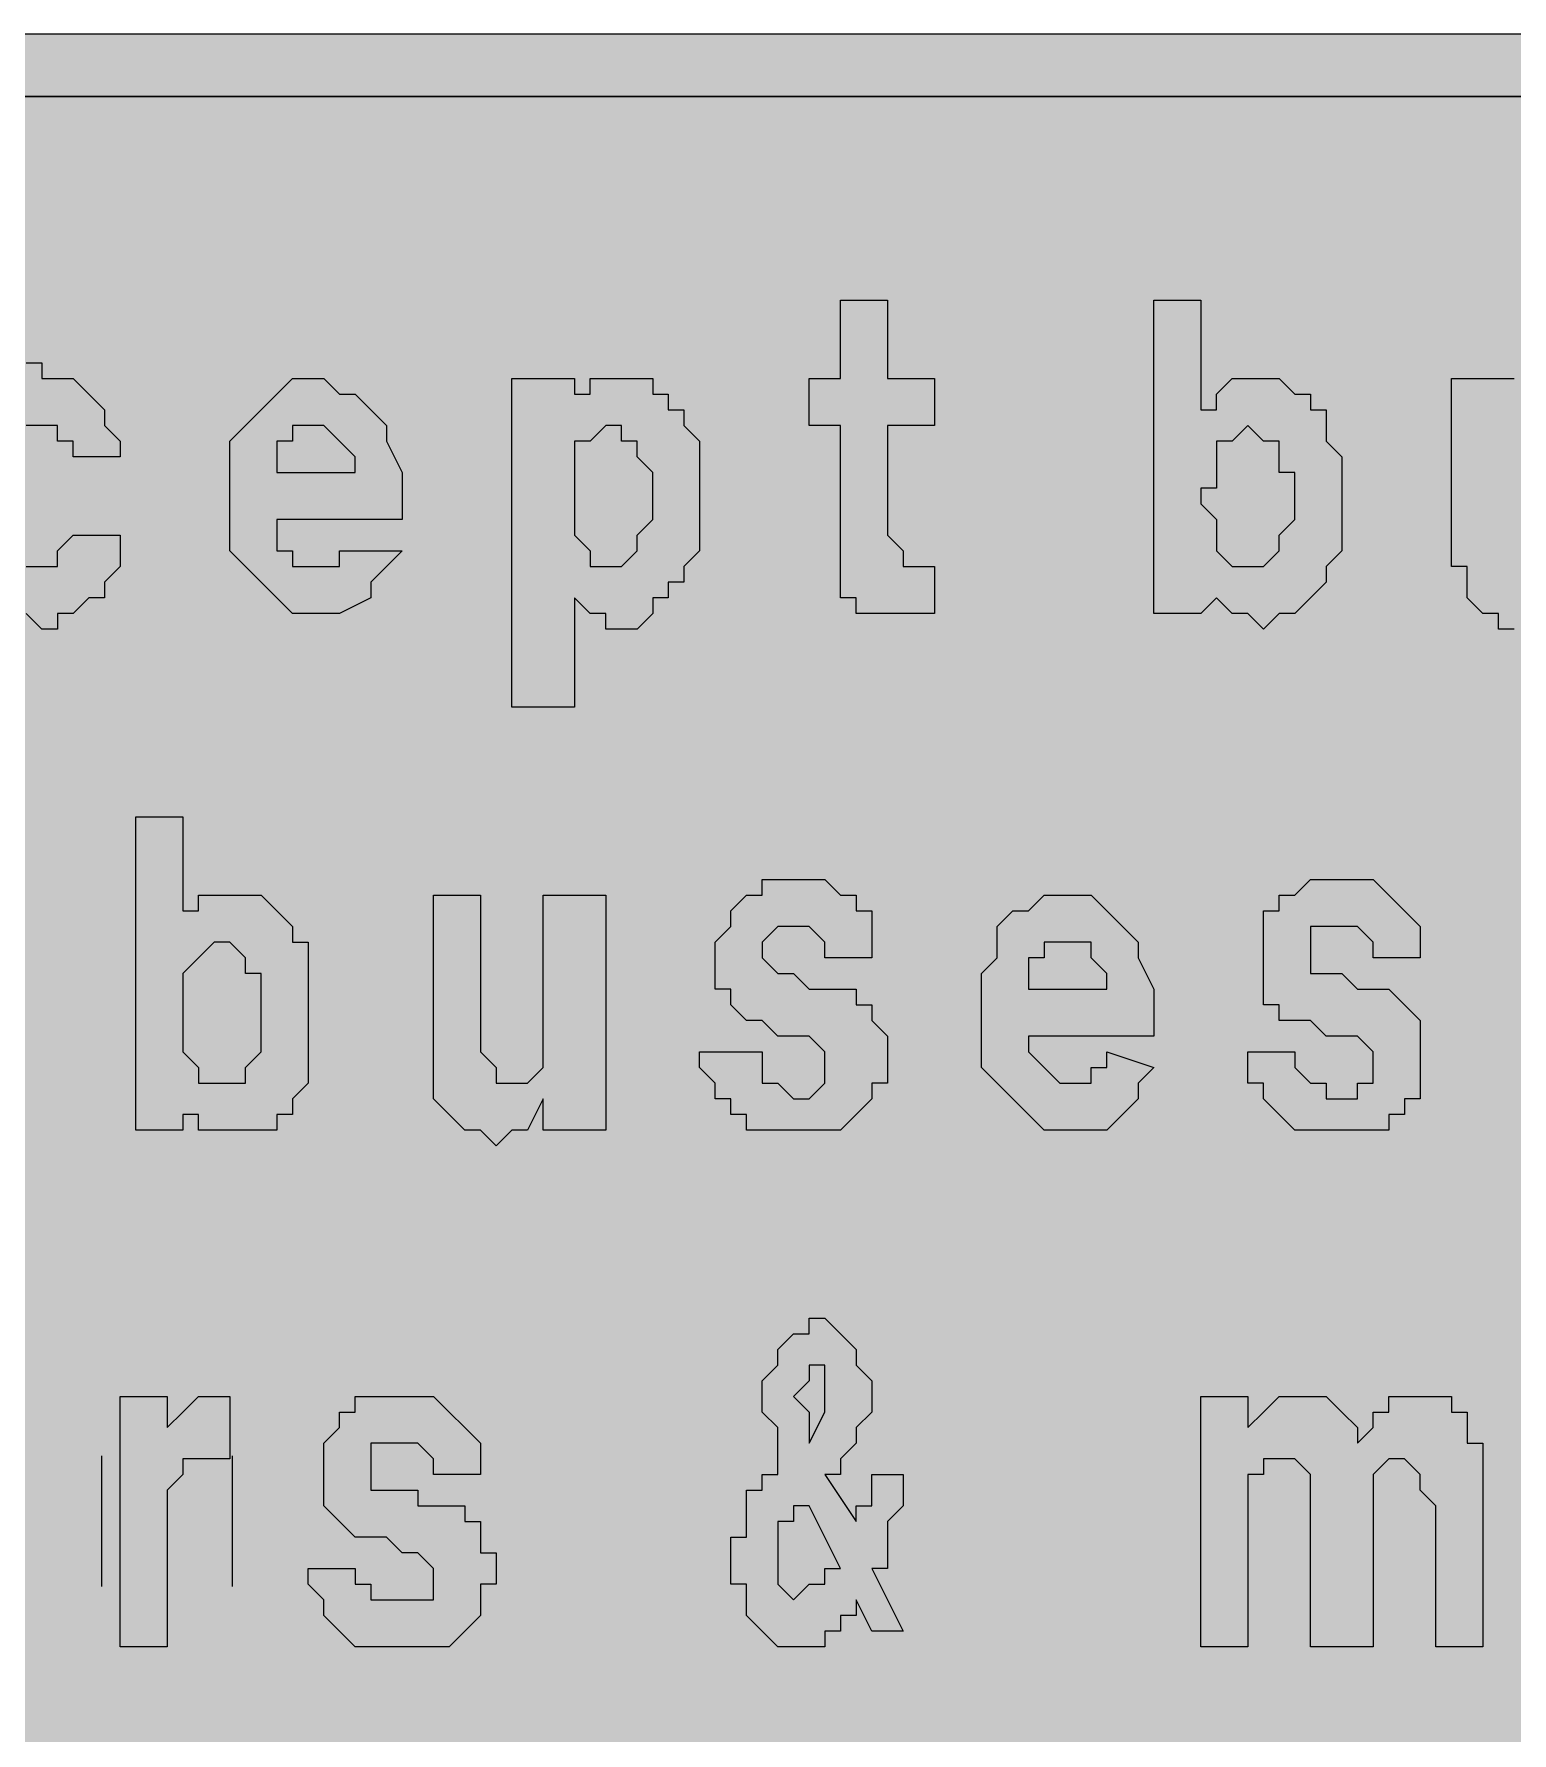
# Model space of a CAD drawing. Header units: metres. Extents: x 7 to 558, y 6 to 266.
# Drawn here: x 212.7 to 326, y 136 to 266.2 of the extents above; entities that cross this region are included whole.
import ezdxf

# ---------------------------------------------------------------- set-up
doc = ezdxf.new("R2010")
doc.units = ezdxf.units.M
for name, color, linetype, true_color in [('FILL_BLACK_000000', 7, 'Continuous', 0x000000), ('FILL_WHITE_FFFFFF', 7, 'Continuous', 0xffffff), ('STROKE_BLACK_000000', 7, 'Continuous', 0x000000)]:
    doc.layers.add(name, color=color, linetype=linetype, true_color=true_color)

msp = doc.modelspace()

# ---------------------------------------------------------------- hatches: boundary and pattern name
at = {"layer": 'FILL_BLACK_000000', "true_color": 0x000000}
h = msp.add_hatch(color=7, dxfattribs=at)
h.dxf.hatch_style = 1
h.paths.add_polyline_path([(14.73, 5.91), (13.83, 6.27), (12.93, 6.96), (12.05, 7.15), (11.28, 7.56), (10.53, 8.16), (8.96, 9.96), (7.83, 11.76), (7.44, 12.66), (7.16, 13.56), (6.99, 14.46), (6.93, 15.36), (6.93, 256.56), (6.99, 257.46), (7.16, 258.34), (7.44, 259.2), (7.83, 260.01), (8.34, 260.77), (8.96, 261.45), (9.69, 262.06), (10.53, 262.56), (11.03, 263.4), (11.64, 264.14), (12.32, 264.75), (13.08, 265.26), (13.89, 265.65), (14.75, 265.93), (15.63, 266.1), (16.53, 266.16), (549.33, 266.16), (550.23, 265.97), (551.13, 265.56), (552.03, 265.15), (552.93, 264.96), (553.81, 264.75), (554.58, 264.21), (555.12, 263.44), (555.33, 262.56), (556.12, 262.06), (556.72, 261.45), (557.14, 260.77), (557.43, 260.01), (557.69, 258.34), (557.73, 256.56), (557.73, 15.36), (557.73, 11.76), (557.52, 10.86), (556.98, 9.96), (555.33, 8.16), (554.58, 7.56), (553.81, 7.15), (552.93, 6.96), (552.03, 6.27), (551.13, 5.91), (550.23, 5.78), (549.33, 5.76), (16.53, 5.76), (15.63, 5.78), (14.73, 5.91)])
h.paths.add_polyline_path([(550.23, 10.58), (551.13, 10.71), (552.03, 11.07), (552.93, 11.76), (553.33, 11.81), (553.62, 11.97), (553.98, 12.51), (554.11, 13.28), (554.13, 14.16), (554.13, 256.56), (554.11, 257.46), (553.98, 258.36), (553.62, 259.26), (552.93, 260.16), (552.03, 260.85), (551.13, 261.21), (550.23, 261.34), (549.33, 261.36), (16.53, 261.36), (15.63, 261.34), (14.73, 261.21), (13.83, 260.85), (12.93, 260.16), (11.73, 258.96), (11.73, 256.56), (11.73, 14.16), (11.84, 13.32), (12.14, 12.59), (12.62, 11.97), (13.23, 11.46), (13.96, 11.07), (14.77, 10.79), (15.63, 10.62), (16.53, 10.56), (549.33, 10.56), (550.23, 10.58)], flags=16)
h = msp.add_hatch(color=7, dxfattribs=at)
h.dxf.hatch_style = 1
h.paths.add_polyline_path([(278.13, 245.76), (278.13, 239.76), (281.73, 239.76), (281.73, 236.16), (278.13, 236.16), (278.13, 227.76), (279.33, 226.56), (279.33, 225.36), (280.53, 225.36), (281.73, 225.36), (281.73, 221.76), (279.33, 221.76), (278.13, 221.76), (276.93, 221.76), (275.73, 221.76), (275.73, 222.96), (274.53, 222.96), (274.53, 224.16), (274.53, 225.36), (274.53, 236.16), (272.13, 236.16), (272.13, 239.76), (274.53, 239.76), (274.53, 245.76), (278.13, 245.76)])
h = msp.add_hatch(color=7, dxfattribs=at)
h.dxf.hatch_style = 1
h.paths.add_polyline_path([(302.13, 237.36), (303.33, 237.36), (303.33, 238.56), (304.53, 239.76), (305.73, 239.76), (306.93, 239.76), (308.13, 239.76), (309.33, 238.56), (310.53, 238.56), (310.53, 237.36), (311.73, 237.36), (311.73, 236.16), (311.73, 234.96), (312.93, 233.76), (312.93, 232.56), (312.93, 231.36), (312.93, 230.16), (312.93, 228.96), (312.93, 227.76), (312.93, 226.56), (311.73, 225.36), (311.73, 224.16), (310.53, 222.96), (309.33, 221.76), (308.13, 221.76), (306.93, 220.56), (305.73, 221.76), (304.53, 221.76), (303.33, 222.96), (302.13, 221.76), (298.53, 221.76), (298.53, 245.76), (302.13, 245.76), (302.13, 237.36)])
h.paths.add_polyline_path([(303.33, 234.96), (303.33, 233.76), (303.33, 232.56), (303.33, 231.36), (302.13, 231.36), (302.13, 230.16), (303.33, 228.96), (303.33, 227.76), (303.33, 226.56), (304.53, 225.36), (305.73, 225.36), (306.93, 225.36), (308.13, 226.56), (308.13, 227.76), (309.33, 228.96), (309.33, 230.16), (309.33, 232.56), (308.13, 232.56), (308.13, 233.76), (308.13, 234.96), (306.93, 234.96), (305.73, 236.16), (304.53, 234.96), (303.33, 234.96)], flags=16)
h = msp.add_hatch(color=7, dxfattribs=at)
h.dxf.hatch_style = 1
h.paths.add_polyline_path([(219.33, 226.56), (219.33, 225.36), (218.13, 224.16), (218.13, 222.96), (216.93, 222.96), (215.73, 221.76), (214.53, 221.76), (214.53, 220.56), (213.33, 220.56), (212.13, 221.76), (210.93, 221.76), (209.73, 221.76), (208.53, 222.96), (207.33, 224.16), (207.33, 225.36), (206.13, 226.56), (206.13, 227.76), (206.13, 228.96), (206.13, 231.36), (206.13, 232.56), (206.13, 233.76), (206.13, 234.96), (207.33, 236.16), (207.33, 237.36), (208.53, 237.36), (208.53, 238.56), (209.73, 239.76), (210.93, 239.76), (212.13, 239.76), (212.13, 240.96), (213.33, 240.96), (213.33, 239.76), (214.53, 239.76), (215.73, 239.76), (216.93, 238.56), (218.13, 237.36), (218.13, 236.16), (219.33, 234.96), (219.33, 233.76), (215.73, 233.76), (215.73, 234.96), (214.53, 234.96), (214.53, 236.16), (213.33, 236.16), (212.13, 236.16), (210.93, 234.96), (209.73, 233.76), (209.73, 232.56), (209.73, 231.36), (209.73, 230.16), (209.73, 228.96), (209.73, 227.76), (209.73, 226.56), (210.93, 226.56), (210.93, 225.36), (212.13, 225.36), (213.33, 225.36), (214.53, 225.36), (214.53, 226.56), (215.73, 227.76), (219.33, 227.76), (219.33, 226.56)])
h = msp.add_hatch(color=7, dxfattribs=at)
h.dxf.hatch_style = 1
h.paths.add_polyline_path([(238.53, 224.16), (238.53, 222.96), (236.13, 221.76), (234.93, 221.76), (233.73, 221.76), (232.53, 221.76), (231.33, 222.96), (230.13, 224.16), (228.93, 225.36), (227.73, 226.56), (227.73, 227.76), (227.73, 230.16), (227.73, 231.36), (227.73, 233.76), (227.73, 234.96), (228.93, 236.16), (230.13, 237.36), (231.33, 238.56), (232.53, 239.76), (234.93, 239.76), (236.13, 238.56), (237.33, 238.56), (238.53, 237.36), (239.73, 236.16), (239.73, 234.96), (240.93, 232.56), (240.93, 231.36), (240.93, 228.96), (231.33, 228.96), (231.33, 227.76), (231.33, 226.56), (232.53, 226.56), (232.53, 225.36), (233.73, 225.36), (234.93, 225.36), (236.13, 225.36), (236.13, 226.56), (237.33, 226.56), (240.93, 226.56), (239.73, 225.36), (238.53, 224.16)])
h.paths.add_polyline_path([(237.33, 233.76), (236.13, 234.96), (234.93, 236.16), (233.73, 236.16), (232.53, 236.16), (232.53, 234.96), (231.33, 234.96), (231.33, 233.76), (231.33, 232.56), (237.33, 232.56), (237.33, 233.76)], flags=16)
h = msp.add_hatch(color=7, dxfattribs=at)
h.dxf.hatch_style = 1
h.paths.add_polyline_path([(249.33, 239.76), (254.13, 239.76), (254.13, 238.56), (255.33, 238.56), (255.33, 239.76), (256.53, 239.76), (257.73, 239.76), (258.93, 239.76), (260.13, 239.76), (260.13, 238.56), (261.33, 238.56), (261.33, 237.36), (262.53, 237.36), (262.53, 236.16), (263.73, 234.96), (263.73, 233.76), (263.73, 232.56), (263.73, 231.36), (263.73, 230.16), (263.73, 228.96), (263.73, 227.76), (263.73, 226.56), (262.53, 225.36), (262.53, 224.16), (261.33, 224.16), (261.33, 222.96), (260.13, 222.96), (260.13, 221.76), (258.93, 220.56), (257.73, 220.56), (256.53, 220.56), (256.53, 221.76), (255.33, 221.76), (254.13, 222.96), (254.13, 214.56), (249.33, 214.56), (249.33, 239.76)])
h.paths.add_polyline_path([(258.93, 226.56), (258.93, 227.76), (260.13, 228.96), (260.13, 230.16), (260.13, 231.36), (260.13, 232.56), (258.93, 233.76), (258.93, 234.96), (257.73, 234.96), (257.73, 236.16), (256.53, 236.16), (255.33, 234.96), (254.13, 234.96), (254.13, 233.76), (254.13, 232.56), (254.13, 231.36), (254.13, 230.16), (254.13, 228.96), (254.13, 227.76), (255.33, 226.56), (255.33, 225.36), (256.53, 225.36), (257.73, 225.36), (258.93, 226.56)], flags=16)
h = msp.add_hatch(color=7, dxfattribs=at)
h.dxf.hatch_style = 1
h.paths.add_polyline_path([(326.13, 227.76), (326.13, 226.56), (327.33, 225.36), (328.53, 225.36), (329.73, 226.56), (329.73, 227.76), (330.93, 227.76), (330.93, 228.96), (330.93, 239.76), (334.53, 239.76), (334.53, 221.76), (330.93, 221.76), (330.93, 222.96), (329.73, 221.76), (328.53, 221.76), (328.53, 220.56), (327.33, 220.56), (326.13, 220.56), (324.93, 220.56), (324.93, 221.76), (323.73, 221.76), (322.53, 222.96), (322.53, 224.16), (322.53, 225.36), (321.33, 225.36), (321.33, 226.56), (321.33, 227.76), (321.33, 228.96), (321.33, 239.76), (326.13, 239.76), (326.13, 228.96), (326.13, 227.76)])
h = msp.add_hatch(color=7, dxfattribs=at)
h.dxf.hatch_style = 1
h.paths.add_polyline_path([(226.53, 200.16), (227.73, 200.16), (228.93, 200.16), (230.13, 200.16), (231.33, 198.96), (232.53, 197.76), (232.53, 196.56), (233.73, 196.56), (233.73, 195.36), (233.73, 194.16), (233.73, 192.96), (233.73, 191.76), (233.73, 190.56), (233.73, 189.36), (233.73, 188.16), (233.73, 186.96), (233.73, 185.76), (232.53, 184.56), (232.53, 183.36), (231.33, 183.36), (231.33, 182.16), (230.13, 182.16), (228.93, 182.16), (227.73, 182.16), (226.53, 182.16), (225.33, 182.16), (225.33, 183.36), (224.13, 183.36), (224.13, 182.16), (220.53, 182.16), (220.53, 206.16), (224.13, 206.16), (224.13, 198.96), (225.33, 198.96), (225.33, 200.16), (226.53, 200.16)])
h.paths.add_polyline_path([(224.13, 194.16), (224.13, 192.96), (224.13, 191.76), (224.13, 190.56), (224.13, 189.36), (224.13, 188.16), (225.33, 186.96), (225.33, 185.76), (226.53, 185.76), (227.73, 185.76), (228.93, 185.76), (228.93, 186.96), (230.13, 188.16), (230.13, 189.36), (230.13, 190.56), (230.13, 191.76), (230.13, 192.96), (230.13, 194.16), (228.93, 194.16), (228.93, 195.36), (227.73, 196.56), (226.53, 196.56), (225.33, 195.36), (224.13, 194.16)], flags=16)
h = msp.add_hatch(color=7, dxfattribs=at)
h.dxf.hatch_style = 1
h.paths.add_polyline_path([(268.53, 186.96), (268.53, 185.76), (269.73, 185.76), (270.93, 184.56), (272.13, 184.56), (273.33, 185.76), (273.33, 186.96), (273.33, 188.16), (272.13, 189.36), (270.93, 189.36), (269.73, 189.36), (268.53, 190.56), (267.33, 190.56), (266.13, 191.76), (266.13, 192.96), (264.93, 192.96), (264.93, 194.16), (264.93, 195.36), (264.93, 196.56), (266.13, 197.76), (266.13, 198.96), (267.33, 200.16), (268.53, 200.16), (268.53, 201.36), (269.73, 201.36), (270.93, 201.36), (272.13, 201.36), (273.33, 201.36), (274.53, 200.16), (275.73, 200.16), (275.73, 198.96), (276.93, 198.96), (276.93, 197.76), (276.93, 196.56), (276.93, 195.36), (273.33, 195.36), (273.33, 196.56), (272.13, 197.76), (270.93, 197.76), (269.73, 197.76), (268.53, 196.56), (268.53, 195.36), (269.73, 194.16), (270.93, 194.16), (272.13, 192.96), (273.33, 192.96), (274.53, 192.96), (275.73, 192.96), (275.73, 191.76), (276.93, 191.76), (276.93, 190.56), (278.13, 189.36), (278.13, 188.16), (278.13, 186.96), (278.13, 185.76), (276.93, 185.76), (276.93, 184.56), (275.73, 183.36), (274.53, 182.16), (273.33, 182.16), (272.13, 182.16), (270.93, 182.16), (269.73, 182.16), (268.53, 182.16), (267.33, 182.16), (267.33, 183.36), (266.13, 183.36), (266.13, 184.56), (264.93, 184.56), (264.93, 185.76), (263.73, 186.96), (263.73, 188.16), (268.53, 188.16), (268.53, 186.96)])
h = msp.add_hatch(color=7, dxfattribs=at)
h.dxf.hatch_style = 1
h.paths.add_polyline_path([(309.33, 186.96), (310.53, 185.76), (311.73, 185.76), (311.73, 184.56), (312.93, 184.56), (314.13, 184.56), (314.13, 185.76), (315.33, 185.76), (315.33, 186.96), (315.33, 188.16), (314.13, 189.36), (312.93, 189.36), (311.73, 189.36), (310.53, 190.56), (309.33, 190.56), (308.13, 190.56), (308.13, 191.76), (306.93, 191.76), (306.93, 192.96), (306.93, 194.16), (306.93, 195.36), (306.93, 196.56), (306.93, 197.76), (306.93, 198.96), (308.13, 198.96), (308.13, 200.16), (309.33, 200.16), (310.53, 201.36), (311.73, 201.36), (312.93, 201.36), (314.13, 201.36), (315.33, 201.36), (316.53, 200.16), (317.73, 198.96), (318.93, 197.76), (318.93, 196.56), (318.93, 195.36), (315.33, 195.36), (315.33, 196.56), (314.13, 197.76), (312.93, 197.76), (311.73, 197.76), (310.53, 197.76), (310.53, 196.56), (310.53, 195.36), (310.53, 194.16), (311.73, 194.16), (312.93, 194.16), (314.13, 192.96), (315.33, 192.96), (316.53, 192.96), (317.73, 191.76), (318.93, 190.56), (318.93, 189.36), (318.93, 188.16), (318.93, 186.96), (318.93, 185.76), (318.93, 184.56), (317.73, 184.56), (317.73, 183.36), (316.53, 183.36), (316.53, 182.16), (315.33, 182.16), (314.13, 182.16), (312.93, 182.16), (311.73, 182.16), (310.53, 182.16), (309.33, 182.16), (308.13, 183.36), (306.93, 184.56), (306.93, 185.76), (305.73, 185.76), (305.73, 186.96), (305.73, 188.16), (309.33, 188.16), (309.33, 186.96)])
h = msp.add_hatch(color=7, dxfattribs=at)
h.dxf.hatch_style = 1
h.paths.add_polyline_path([(246.93, 189.36), (246.93, 188.16), (248.13, 186.96), (248.13, 185.76), (249.33, 185.76), (250.53, 185.76), (251.73, 186.96), (251.73, 188.16), (251.73, 189.36), (251.73, 190.56), (251.73, 200.16), (256.53, 200.16), (256.53, 182.16), (251.73, 182.16), (251.73, 184.56), (250.53, 182.16), (249.33, 182.16), (248.13, 180.96), (246.93, 182.16), (245.73, 182.16), (244.53, 183.36), (243.33, 184.56), (243.33, 185.76), (243.33, 186.96), (243.33, 188.16), (243.33, 189.36), (243.33, 200.16), (246.93, 200.16), (246.93, 190.56), (246.93, 189.36)])
h = msp.add_hatch(color=7, dxfattribs=at)
h.dxf.hatch_style = 1
h.paths.add_polyline_path([(297.33, 184.56), (296.13, 183.36), (294.93, 182.16), (292.53, 182.16), (291.33, 182.16), (290.13, 182.16), (288.93, 183.36), (287.73, 184.56), (286.53, 185.76), (285.33, 186.96), (285.33, 189.36), (285.33, 190.56), (285.33, 191.76), (285.33, 194.16), (286.53, 195.36), (286.53, 197.76), (287.73, 198.96), (288.93, 198.96), (290.13, 200.16), (292.53, 200.16), (293.73, 200.16), (294.93, 198.96), (296.13, 197.76), (297.33, 196.56), (297.33, 195.36), (298.53, 192.96), (298.53, 191.76), (298.53, 189.36), (288.93, 189.36), (288.93, 188.16), (290.13, 186.96), (291.33, 185.76), (292.53, 185.76), (293.73, 185.76), (293.73, 186.96), (294.93, 186.96), (294.93, 188.16), (298.53, 186.96), (297.33, 185.76), (297.33, 184.56)])
h.paths.add_polyline_path([(294.93, 194.16), (293.73, 195.36), (293.73, 196.56), (292.53, 196.56), (291.33, 196.56), (290.13, 196.56), (290.13, 195.36), (288.93, 195.36), (288.93, 194.16), (288.93, 192.96), (294.93, 192.96), (294.93, 194.16)], flags=16)
h = msp.add_hatch(color=7, dxfattribs=at)
h.dxf.hatch_style = 1
h.paths.add_polyline_path([(275.73, 146.16), (275.73, 144.96), (274.53, 144.96), (274.53, 143.76), (273.33, 143.76), (273.33, 142.56), (272.13, 142.56), (270.93, 142.56), (269.73, 142.56), (268.53, 143.76), (267.33, 144.96), (267.33, 146.16), (267.33, 147.36), (266.13, 147.36), (266.13, 148.56), (266.13, 149.76), (266.13, 150.96), (267.33, 150.96), (267.33, 152.16), (267.33, 153.36), (267.33, 154.56), (268.53, 154.56), (268.53, 155.76), (269.73, 155.76), (269.73, 156.96), (269.73, 158.16), (269.73, 159.36), (268.53, 160.56), (268.53, 161.76), (268.53, 162.96), (269.73, 164.16), (269.73, 165.36), (270.93, 166.56), (272.13, 166.56), (272.13, 167.76), (273.33, 167.76), (274.53, 166.56), (275.73, 165.36), (275.73, 164.16), (276.93, 162.96), (276.93, 161.76), (276.93, 160.56), (275.73, 159.36), (275.73, 158.16), (274.53, 156.96), (274.53, 155.76), (273.33, 155.76), (275.73, 152.16), (275.73, 153.36), (276.93, 153.36), (276.93, 154.56), (276.93, 155.76), (279.33, 155.76), (279.33, 154.56), (279.33, 153.36), (278.13, 152.16), (278.13, 150.96), (278.13, 149.76), (278.13, 148.56), (276.93, 148.56), (279.33, 143.76), (276.93, 143.76), (275.73, 146.16)])
h.paths.add_polyline_path([(270.93, 152.16), (269.73, 152.16), (269.73, 150.96), (269.73, 149.76), (269.73, 148.56), (269.73, 147.36), (270.93, 146.16), (272.13, 147.36), (273.33, 147.36), (273.33, 148.56), (274.53, 148.56), (272.13, 153.36), (270.93, 153.36), (270.93, 152.16)], flags=16)
h.paths.add_polyline_path([(273.33, 160.56), (273.33, 161.76), (273.33, 162.96), (273.33, 164.16), (272.13, 164.16), (272.13, 162.96), (270.93, 161.76), (272.13, 160.56), (272.13, 158.16), (273.33, 160.56)], flags=16)
h = msp.add_hatch(color=7, dxfattribs=at)
h.dxf.hatch_style = 1
h.paths.add_polyline_path([(222.93, 142.56), (219.33, 142.56), (219.33, 161.76), (222.93, 161.76), (222.93, 159.36), (224.13, 160.56), (225.33, 161.76), (226.53, 161.76), (227.73, 161.76), (227.73, 156.96), (226.53, 156.96), (225.33, 156.96), (224.13, 156.96), (224.13, 155.76), (222.93, 154.56), (222.93, 153.36), (222.93, 152.16), (222.93, 142.56)])
h = msp.add_hatch(color=7, dxfattribs=at)
h.dxf.hatch_style = 1
h.paths.add_polyline_path([(237.33, 147.36), (238.53, 147.36), (238.53, 146.16), (239.73, 146.16), (240.93, 146.16), (242.13, 146.16), (243.33, 146.16), (243.33, 147.36), (243.33, 148.56), (242.13, 149.76), (240.93, 149.76), (239.73, 150.96), (238.53, 150.96), (237.33, 150.96), (236.13, 152.16), (234.93, 153.36), (234.93, 154.56), (234.93, 155.76), (234.93, 156.96), (234.93, 158.16), (236.13, 159.36), (236.13, 160.56), (237.33, 160.56), (237.33, 161.76), (238.53, 161.76), (239.73, 161.76), (240.93, 161.76), (242.13, 161.76), (243.33, 161.76), (244.53, 160.56), (245.73, 159.36), (246.93, 158.16), (246.93, 156.96), (246.93, 155.76), (243.33, 155.76), (243.33, 156.96), (242.13, 158.16), (240.93, 158.16), (239.73, 158.16), (238.53, 158.16), (238.53, 156.96), (238.53, 155.76), (238.53, 154.56), (239.73, 154.56), (240.93, 154.56), (242.13, 154.56), (242.13, 153.36), (243.33, 153.36), (244.53, 153.36), (245.73, 153.36), (245.73, 152.16), (246.93, 152.16), (246.93, 150.96), (246.93, 149.76), (248.13, 149.76), (248.13, 147.36), (246.93, 147.36), (246.93, 146.16), (246.93, 144.96), (245.73, 143.76), (244.53, 142.56), (243.33, 142.56), (242.13, 142.56), (240.93, 142.56), (239.73, 142.56), (238.53, 142.56), (237.33, 142.56), (236.13, 143.76), (234.93, 144.96), (234.93, 146.16), (233.73, 147.36), (233.73, 148.56), (237.33, 148.56), (237.33, 147.36)])
h = msp.add_hatch(color=7, dxfattribs=at)
h.dxf.hatch_style = 1
h.paths.add_polyline_path([(315.33, 142.56), (310.53, 142.56), (310.53, 153.36), (310.53, 154.56), (310.53, 155.76), (309.33, 156.96), (308.13, 156.96), (306.93, 156.96), (306.93, 155.76), (305.73, 155.76), (305.73, 154.56), (305.73, 153.36), (305.73, 142.56), (302.13, 142.56), (302.13, 161.76), (305.73, 161.76), (305.73, 159.36), (306.93, 160.56), (308.13, 161.76), (309.33, 161.76), (310.53, 161.76), (311.73, 161.76), (312.93, 160.56), (314.13, 159.36), (314.13, 158.16), (315.33, 159.36), (315.33, 160.56), (316.53, 160.56), (316.53, 161.76), (317.73, 161.76), (318.93, 161.76), (320.13, 161.76), (321.33, 161.76), (321.33, 160.56), (322.53, 160.56), (322.53, 159.36), (322.53, 158.16), (323.73, 158.16), (323.73, 156.96), (323.73, 155.76), (323.73, 154.56), (323.73, 153.36), (323.73, 142.56), (320.13, 142.56), (320.13, 153.36), (318.93, 154.56), (318.93, 155.76), (317.73, 156.96), (316.53, 156.96), (315.33, 155.76), (315.33, 154.56), (315.33, 153.36), (315.33, 142.56)])
at = {"layer": 'FILL_WHITE_FFFFFF', "true_color": 0xffffff}
h = msp.add_hatch(color=7, dxfattribs=at)
h.dxf.hatch_style = 1
h.paths.add_polyline_path([(16.53, 10.56), (15.63, 10.58), (14.73, 10.71), (13.83, 11.07), (12.93, 11.76), (12.53, 11.81), (12.24, 11.97), (11.88, 12.51), (11.75, 13.28), (11.73, 14.16), (11.73, 256.56), (11.73, 258.96), (12.93, 260.16), (13.53, 260.31), (13.94, 260.67), (14.08, 260.96), (14.13, 261.36), (16.53, 261.36), (549.33, 261.36), (550.23, 261.34), (551.13, 261.21), (552.03, 260.85), (552.93, 260.16), (553.08, 259.56), (553.44, 259.15), (553.73, 259.01), (554.13, 258.96), (554.13, 256.56), (554.13, 14.16), (554.02, 13.32), (553.72, 12.59), (553.24, 11.97), (552.63, 11.46), (551.9, 11.07), (551.09, 10.79), (550.23, 10.62), (549.33, 10.56), (16.53, 10.56)])

# ---------------------------------------------------------------- linework, layer by layer
at = {"layer": 'FILL_BLACK_000000', "lineweight": 0, "true_color": 0x000000}
for points in [[(16.53, 266.16), (549.33, 266.16)], [(16.53, 10.56), (549.33, 10.56), (550.23, 10.58), (551.13, 10.71), (552.03, 11.07), (552.93, 11.76), (553.33, 11.81), (553.62, 11.97), (553.98, 12.51), (554.11, 13.28), (554.13, 14.16), (554.13, 256.56), (554.11, 257.46), (553.98, 258.36), (553.62, 259.26), (552.93, 260.16), (552.03, 260.85), (551.13, 261.21), (550.23, 261.34), (549.33, 261.36), (16.53, 261.36)], [(212.13, 240.96), (213.33, 240.96), (213.33, 239.76), (214.53, 239.76), (215.73, 239.76), (216.93, 238.56), (218.13, 237.36), (218.13, 236.16), (219.33, 234.96), (219.33, 233.76), (215.73, 233.76), (215.73, 234.96), (214.53, 234.96), (214.53, 236.16), (213.33, 236.16), (212.13, 236.16)], [(326.13, 220.56), (324.93, 220.56), (324.93, 221.76), (323.73, 221.76), (322.53, 222.96), (322.53, 224.16), (322.53, 225.36), (321.33, 225.36), (321.33, 226.56), (321.33, 227.76), (321.33, 228.96), (321.33, 239.76), (326.13, 239.76)], [(212.13, 225.36), (213.33, 225.36), (214.53, 225.36), (214.53, 226.56), (215.73, 227.76), (219.33, 227.76), (219.33, 226.56), (219.33, 225.36), (218.13, 224.16), (218.13, 222.96), (216.93, 222.96), (215.73, 221.76), (214.53, 221.76), (214.53, 220.56), (213.33, 220.56), (212.13, 221.76)]]:
    msp.add_lwpolyline(points, dxfattribs=at)
for points in [[(278.13, 245.76), (278.13, 239.76), (281.73, 239.76), (281.73, 236.16), (278.13, 236.16), (278.13, 227.76), (279.33, 226.56), (279.33, 225.36), (280.53, 225.36), (281.73, 225.36), (281.73, 221.76), (279.33, 221.76), (278.13, 221.76), (276.93, 221.76), (275.73, 221.76), (275.73, 222.96), (274.53, 222.96), (274.53, 224.16), (274.53, 225.36), (274.53, 236.16), (272.13, 236.16), (272.13, 239.76), (274.53, 239.76), (274.53, 245.76)], [(302.13, 237.36), (303.33, 237.36), (303.33, 238.56), (304.53, 239.76), (305.73, 239.76), (306.93, 239.76), (308.13, 239.76), (309.33, 238.56), (310.53, 238.56), (310.53, 237.36), (311.73, 237.36), (311.73, 236.16), (311.73, 234.96), (312.93, 233.76), (312.93, 232.56), (312.93, 231.36), (312.93, 230.16), (312.93, 228.96), (312.93, 227.76), (312.93, 226.56), (311.73, 225.36), (311.73, 224.16), (310.53, 222.96), (309.33, 221.76), (308.13, 221.76), (306.93, 220.56), (305.73, 221.76), (304.53, 221.76), (303.33, 222.96), (302.13, 221.76), (298.53, 221.76), (298.53, 245.76), (302.13, 245.76)], [(238.53, 224.16), (238.53, 222.96), (236.13, 221.76), (234.93, 221.76), (233.73, 221.76), (232.53, 221.76), (231.33, 222.96), (230.13, 224.16), (228.93, 225.36), (227.73, 226.56), (227.73, 227.76), (227.73, 230.16), (227.73, 231.36), (227.73, 233.76), (227.73, 234.96), (228.93, 236.16), (230.13, 237.36), (231.33, 238.56), (232.53, 239.76), (234.93, 239.76), (236.13, 238.56), (237.33, 238.56), (238.53, 237.36), (239.73, 236.16), (239.73, 234.96), (240.93, 232.56), (240.93, 231.36), (240.93, 228.96), (231.33, 228.96), (231.33, 227.76), (231.33, 226.56), (232.53, 226.56), (232.53, 225.36), (233.73, 225.36), (234.93, 225.36), (236.13, 225.36), (236.13, 226.56), (237.33, 226.56), (240.93, 226.56), (239.73, 225.36)], [(249.33, 239.76), (254.13, 239.76), (254.13, 238.56), (255.33, 238.56), (255.33, 239.76), (256.53, 239.76), (257.73, 239.76), (258.93, 239.76), (260.13, 239.76), (260.13, 238.56), (261.33, 238.56), (261.33, 237.36), (262.53, 237.36), (262.53, 236.16), (263.73, 234.96), (263.73, 233.76), (263.73, 232.56), (263.73, 231.36), (263.73, 230.16), (263.73, 228.96), (263.73, 227.76), (263.73, 226.56), (262.53, 225.36), (262.53, 224.16), (261.33, 224.16), (261.33, 222.96), (260.13, 222.96), (260.13, 221.76), (258.93, 220.56), (257.73, 220.56), (256.53, 220.56), (256.53, 221.76), (255.33, 221.76), (254.13, 222.96), (254.13, 214.56), (249.33, 214.56)], [(237.33, 233.76), (236.13, 234.96), (234.93, 236.16), (233.73, 236.16), (232.53, 236.16), (232.53, 234.96), (231.33, 234.96), (231.33, 233.76), (231.33, 232.56), (237.33, 232.56)], [(258.93, 226.56), (258.93, 227.76), (260.13, 228.96), (260.13, 230.16), (260.13, 231.36), (260.13, 232.56), (258.93, 233.76), (258.93, 234.96), (257.73, 234.96), (257.73, 236.16), (256.53, 236.16), (255.33, 234.96), (254.13, 234.96), (254.13, 233.76), (254.13, 232.56), (254.13, 231.36), (254.13, 230.16), (254.13, 228.96), (254.13, 227.76), (255.33, 226.56), (255.33, 225.36), (256.53, 225.36), (257.73, 225.36)], [(303.33, 234.96), (303.33, 233.76), (303.33, 232.56), (303.33, 231.36), (302.13, 231.36), (302.13, 230.16), (303.33, 228.96), (303.33, 227.76), (303.33, 226.56), (304.53, 225.36), (305.73, 225.36), (306.93, 225.36), (308.13, 226.56), (308.13, 227.76), (309.33, 228.96), (309.33, 230.16), (309.33, 232.56), (308.13, 232.56), (308.13, 233.76), (308.13, 234.96), (306.93, 234.96), (305.73, 236.16), (304.53, 234.96)], [(226.53, 200.16), (227.73, 200.16), (228.93, 200.16), (230.13, 200.16), (231.33, 198.96), (232.53, 197.76), (232.53, 196.56), (233.73, 196.56), (233.73, 195.36), (233.73, 194.16), (233.73, 192.96), (233.73, 191.76), (233.73, 190.56), (233.73, 189.36), (233.73, 188.16), (233.73, 186.96), (233.73, 185.76), (232.53, 184.56), (232.53, 183.36), (231.33, 183.36), (231.33, 182.16), (230.13, 182.16), (228.93, 182.16), (227.73, 182.16), (226.53, 182.16), (225.33, 182.16), (225.33, 183.36), (224.13, 183.36), (224.13, 182.16), (220.53, 182.16), (220.53, 206.16), (224.13, 206.16), (224.13, 198.96), (225.33, 198.96), (225.33, 200.16)], [(268.53, 186.96), (268.53, 185.76), (269.73, 185.76), (270.93, 184.56), (272.13, 184.56), (273.33, 185.76), (273.33, 186.96), (273.33, 188.16), (272.13, 189.36), (270.93, 189.36), (269.73, 189.36), (268.53, 190.56), (267.33, 190.56), (266.13, 191.76), (266.13, 192.96), (264.93, 192.96), (264.93, 194.16), (264.93, 195.36), (264.93, 196.56), (266.13, 197.76), (266.13, 198.96), (267.33, 200.16), (268.53, 200.16), (268.53, 201.36), (269.73, 201.36), (270.93, 201.36), (272.13, 201.36), (273.33, 201.36), (274.53, 200.16), (275.73, 200.16), (275.73, 198.96), (276.93, 198.96), (276.93, 197.76), (276.93, 196.56), (276.93, 195.36), (273.33, 195.36), (273.33, 196.56), (272.13, 197.76), (270.93, 197.76), (269.73, 197.76), (268.53, 196.56), (268.53, 195.36), (269.73, 194.16), (270.93, 194.16), (272.13, 192.96), (273.33, 192.96), (274.53, 192.96), (275.73, 192.96), (275.73, 191.76), (276.93, 191.76), (276.93, 190.56), (278.13, 189.36), (278.13, 188.16), (278.13, 186.96), (278.13, 185.76), (276.93, 185.76), (276.93, 184.56), (275.73, 183.36), (274.53, 182.16), (273.33, 182.16), (272.13, 182.16), (270.93, 182.16), (269.73, 182.16), (268.53, 182.16), (267.33, 182.16), (267.33, 183.36), (266.13, 183.36), (266.13, 184.56), (264.93, 184.56), (264.93, 185.76), (263.73, 186.96), (263.73, 188.16), (268.53, 188.16)], [(309.33, 186.96), (310.53, 185.76), (311.73, 185.76), (311.73, 184.56), (312.93, 184.56), (314.13, 184.56), (314.13, 185.76), (315.33, 185.76), (315.33, 186.96), (315.33, 188.16), (314.13, 189.36), (312.93, 189.36), (311.73, 189.36), (310.53, 190.56), (309.33, 190.56), (308.13, 190.56), (308.13, 191.76), (306.93, 191.76), (306.93, 192.96), (306.93, 194.16), (306.93, 195.36), (306.93, 196.56), (306.93, 197.76), (306.93, 198.96), (308.13, 198.96), (308.13, 200.16), (309.33, 200.16), (310.53, 201.36), (311.73, 201.36), (312.93, 201.36), (314.13, 201.36), (315.33, 201.36), (316.53, 200.16), (317.73, 198.96), (318.93, 197.76), (318.93, 196.56), (318.93, 195.36), (315.33, 195.36), (315.33, 196.56), (314.13, 197.76), (312.93, 197.76), (311.73, 197.76), (310.53, 197.76), (310.53, 196.56), (310.53, 195.36), (310.53, 194.16), (311.73, 194.16), (312.93, 194.16), (314.13, 192.96), (315.33, 192.96), (316.53, 192.96), (317.73, 191.76), (318.93, 190.56), (318.93, 189.36), (318.93, 188.16), (318.93, 186.96), (318.93, 185.76), (318.93, 184.56), (317.73, 184.56), (317.73, 183.36), (316.53, 183.36), (316.53, 182.16), (315.33, 182.16), (314.13, 182.16), (312.93, 182.16), (311.73, 182.16), (310.53, 182.16), (309.33, 182.16), (308.13, 183.36), (306.93, 184.56), (306.93, 185.76), (305.73, 185.76), (305.73, 186.96), (305.73, 188.16), (309.33, 188.16)], [(246.93, 189.36), (246.93, 188.16), (248.13, 186.96), (248.13, 185.76), (249.33, 185.76), (250.53, 185.76), (251.73, 186.96), (251.73, 188.16), (251.73, 189.36), (251.73, 190.56), (251.73, 200.16), (256.53, 200.16), (256.53, 182.16), (251.73, 182.16), (251.73, 184.56), (250.53, 182.16), (249.33, 182.16), (248.13, 180.96), (246.93, 182.16), (245.73, 182.16), (244.53, 183.36), (243.33, 184.56), (243.33, 185.76), (243.33, 186.96), (243.33, 188.16), (243.33, 189.36), (243.33, 200.16), (246.93, 200.16), (246.93, 190.56)], [(297.33, 184.56), (296.13, 183.36), (294.93, 182.16), (292.53, 182.16), (291.33, 182.16), (290.13, 182.16), (288.93, 183.36), (287.73, 184.56), (286.53, 185.76), (285.33, 186.96), (285.33, 189.36), (285.33, 190.56), (285.33, 191.76), (285.33, 194.16), (286.53, 195.36), (286.53, 197.76), (287.73, 198.96), (288.93, 198.96), (290.13, 200.16), (292.53, 200.16), (293.73, 200.16), (294.93, 198.96), (296.13, 197.76), (297.33, 196.56), (297.33, 195.36), (298.53, 192.96), (298.53, 191.76), (298.53, 189.36), (288.93, 189.36), (288.93, 188.16), (290.13, 186.96), (291.33, 185.76), (292.53, 185.76), (293.73, 185.76), (293.73, 186.96), (294.93, 186.96), (294.93, 188.16), (298.53, 186.96), (297.33, 185.76)], [(224.13, 194.16), (224.13, 192.96), (224.13, 191.76), (224.13, 190.56), (224.13, 189.36), (224.13, 188.16), (225.33, 186.96), (225.33, 185.76), (226.53, 185.76), (227.73, 185.76), (228.93, 185.76), (228.93, 186.96), (230.13, 188.16), (230.13, 189.36), (230.13, 190.56), (230.13, 191.76), (230.13, 192.96), (230.13, 194.16), (228.93, 194.16), (228.93, 195.36), (227.73, 196.56), (226.53, 196.56), (225.33, 195.36)], [(294.93, 194.16), (293.73, 195.36), (293.73, 196.56), (292.53, 196.56), (291.33, 196.56), (290.13, 196.56), (290.13, 195.36), (288.93, 195.36), (288.93, 194.16), (288.93, 192.96), (294.93, 192.96)], [(275.73, 146.16), (275.73, 144.96), (274.53, 144.96), (274.53, 143.76), (273.33, 143.76), (273.33, 142.56), (272.13, 142.56), (270.93, 142.56), (269.73, 142.56), (268.53, 143.76), (267.33, 144.96), (267.33, 146.16), (267.33, 147.36), (266.13, 147.36), (266.13, 148.56), (266.13, 149.76), (266.13, 150.96), (267.33, 150.96), (267.33, 152.16), (267.33, 153.36), (267.33, 154.56), (268.53, 154.56), (268.53, 155.76), (269.73, 155.76), (269.73, 156.96), (269.73, 158.16), (269.73, 159.36), (268.53, 160.56), (268.53, 161.76), (268.53, 162.96), (269.73, 164.16), (269.73, 165.36), (270.93, 166.56), (272.13, 166.56), (272.13, 167.76), (273.33, 167.76), (274.53, 166.56), (275.73, 165.36), (275.73, 164.16), (276.93, 162.96), (276.93, 161.76), (276.93, 160.56), (275.73, 159.36), (275.73, 158.16), (274.53, 156.96), (274.53, 155.76), (273.33, 155.76), (275.73, 152.16), (275.73, 153.36), (276.93, 153.36), (276.93, 154.56), (276.93, 155.76), (279.33, 155.76), (279.33, 154.56), (279.33, 153.36), (278.13, 152.16), (278.13, 150.96), (278.13, 149.76), (278.13, 148.56), (276.93, 148.56), (279.33, 143.76), (276.93, 143.76)], [(273.33, 160.56), (273.33, 161.76), (273.33, 162.96), (273.33, 164.16), (272.13, 164.16), (272.13, 162.96), (270.93, 161.76), (272.13, 160.56), (272.13, 158.16)], [(222.93, 142.56), (219.33, 142.56), (219.33, 161.76), (222.93, 161.76), (222.93, 159.36), (224.13, 160.56), (225.33, 161.76), (226.53, 161.76), (227.73, 161.76), (227.73, 156.96), (226.53, 156.96), (225.33, 156.96), (224.13, 156.96), (224.13, 155.76), (222.93, 154.56), (222.93, 153.36), (222.93, 152.16)], [(237.33, 147.36), (238.53, 147.36), (238.53, 146.16), (239.73, 146.16), (240.93, 146.16), (242.13, 146.16), (243.33, 146.16), (243.33, 147.36), (243.33, 148.56), (242.13, 149.76), (240.93, 149.76), (239.73, 150.96), (238.53, 150.96), (237.33, 150.96), (236.13, 152.16), (234.93, 153.36), (234.93, 154.56), (234.93, 155.76), (234.93, 156.96), (234.93, 158.16), (236.13, 159.36), (236.13, 160.56), (237.33, 160.56), (237.33, 161.76), (238.53, 161.76), (239.73, 161.76), (240.93, 161.76), (242.13, 161.76), (243.33, 161.76), (244.53, 160.56), (245.73, 159.36), (246.93, 158.16), (246.93, 156.96), (246.93, 155.76), (243.33, 155.76), (243.33, 156.96), (242.13, 158.16), (240.93, 158.16), (239.73, 158.16), (238.53, 158.16), (238.53, 156.96), (238.53, 155.76), (238.53, 154.56), (239.73, 154.56), (240.93, 154.56), (242.13, 154.56), (242.13, 153.36), (243.33, 153.36), (244.53, 153.36), (245.73, 153.36), (245.73, 152.16), (246.93, 152.16), (246.93, 150.96), (246.93, 149.76), (248.13, 149.76), (248.13, 147.36), (246.93, 147.36), (246.93, 146.16), (246.93, 144.96), (245.73, 143.76), (244.53, 142.56), (243.33, 142.56), (242.13, 142.56), (240.93, 142.56), (239.73, 142.56), (238.53, 142.56), (237.33, 142.56), (236.13, 143.76), (234.93, 144.96), (234.93, 146.16), (233.73, 147.36), (233.73, 148.56), (237.33, 148.56)], [(315.33, 142.56), (310.53, 142.56), (310.53, 153.36), (310.53, 154.56), (310.53, 155.76), (309.33, 156.96), (308.13, 156.96), (306.93, 156.96), (306.93, 155.76), (305.73, 155.76), (305.73, 154.56), (305.73, 153.36), (305.73, 142.56), (302.13, 142.56), (302.13, 161.76), (305.73, 161.76), (305.73, 159.36), (306.93, 160.56), (308.13, 161.76), (309.33, 161.76), (310.53, 161.76), (311.73, 161.76), (312.93, 160.56), (314.13, 159.36), (314.13, 158.16), (315.33, 159.36), (315.33, 160.56), (316.53, 160.56), (316.53, 161.76), (317.73, 161.76), (318.93, 161.76), (320.13, 161.76), (321.33, 161.76), (321.33, 160.56), (322.53, 160.56), (322.53, 159.36), (322.53, 158.16), (323.73, 158.16), (323.73, 156.96), (323.73, 155.76), (323.73, 154.56), (323.73, 153.36), (323.73, 142.56), (320.13, 142.56), (320.13, 153.36), (318.93, 154.56), (318.93, 155.76), (317.73, 156.96), (316.53, 156.96), (315.33, 155.76), (315.33, 154.56), (315.33, 153.36)], [(270.93, 152.16), (269.73, 152.16), (269.73, 150.96), (269.73, 149.76), (269.73, 148.56), (269.73, 147.36), (270.93, 146.16), (272.13, 147.36), (273.33, 147.36), (273.33, 148.56), (274.53, 148.56), (272.13, 153.36), (270.93, 153.36)]]:
    msp.add_lwpolyline(points, close=True, dxfattribs=at)
at = {"layer": 'FILL_WHITE_FFFFFF', "lineweight": 0, "true_color": 0xffffff}
msp.add_lwpolyline([(16.53, 261.36), (549.33, 261.36), (550.23, 261.34), (551.13, 261.21), (552.03, 260.85), (552.93, 260.16), (553.08, 259.56), (553.44, 259.15), (553.73, 259.01), (554.13, 258.96), (554.13, 256.56), (554.13, 14.16), (554.02, 13.32), (553.72, 12.59), (553.24, 11.97), (552.63, 11.46), (551.9, 11.07), (551.09, 10.79), (550.23, 10.62), (549.33, 10.56), (16.53, 10.56)], dxfattribs=at)
at = {"layer": 'STROKE_BLACK_000000', "lineweight": 0, "true_color": 0x000000}
for points in [[(217.93, 147.2), (217.93, 157.2)], [(227.93, 147.2), (227.93, 157.2)]]:
    msp.add_lwpolyline(points, dxfattribs=at)

doc.saveas('drawing.dxf')
